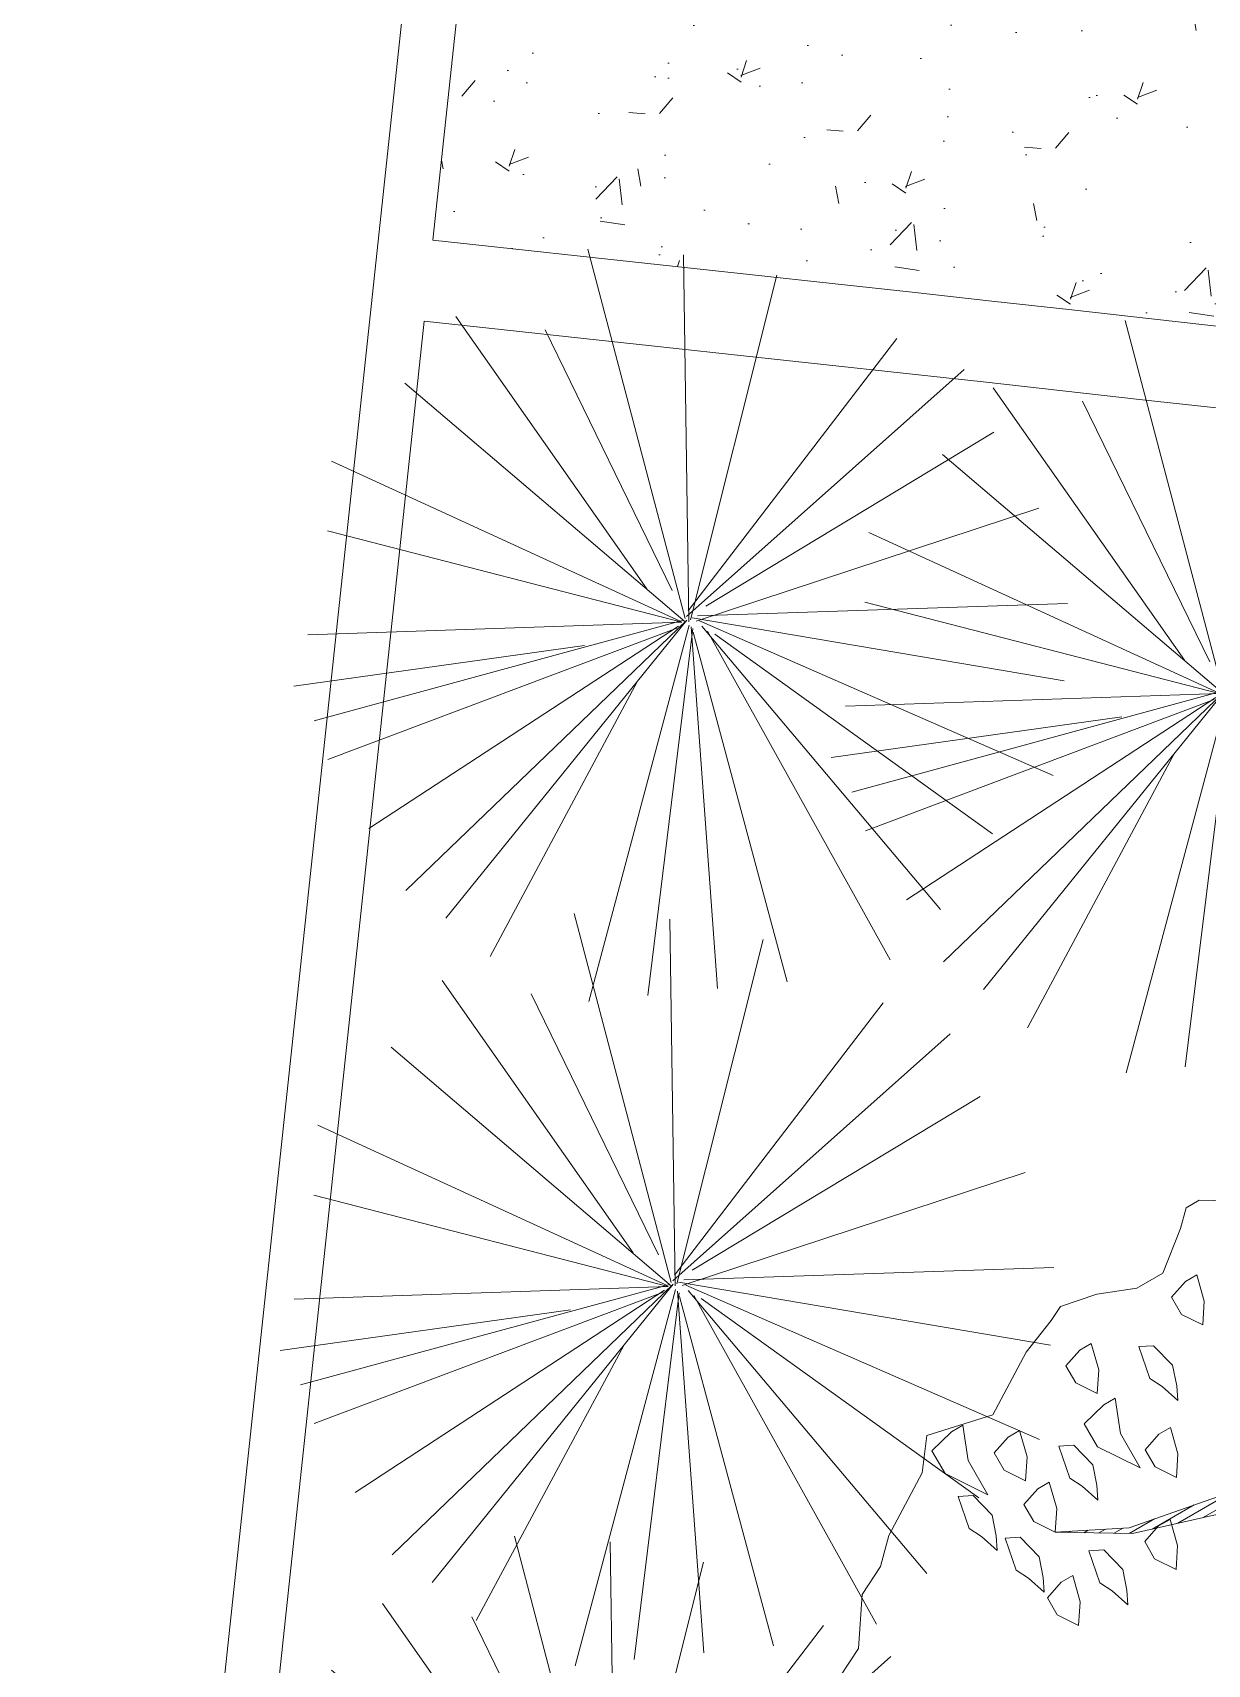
# Model space of a CAD drawing. Header units: metres. Extents: x 12093 to 20303, y 514 to 1412.
# Drawn here: x 19674.625 to 19676.788, y 705.857 to 708.863 of the extents above; entities that cross this region are included whole.
import ezdxf

# ---------------------------------------------------------------- set-up
doc = ezdxf.new("R2010")
doc.units = ezdxf.units.M
doc.layers.get('0').update_dxf_attribs({"lineweight": 13})
for name, color, linetype, lineweight in [('AMBI-GRASS', 104, 'Continuous', 20), ('ARBOLES', 52, 'Continuous', 13), ('grass', 64, 'Continuous', 13), ('Layer2', 43, 'Continuous', 20), ('MANZANAS-ORIGINALES', 147, 'Continuous', 9)]:
    doc.layers.add(name, color=color, linetype=linetype, lineweight=lineweight)

# ---------------------------------------------------------------- blocks, each defined once
blk = doc.blocks.new('ghgfghgh')
at = {"layer": 'ARBOLES', "lineweight": 20}
for p, q in [((20000.685, 664.638), (20000.8029, 664.6795)), ((20000.7415, 664.6432), (20000.804, 664.6793)), ((20000.771, 664.6498), (20000.8183, 664.6771)), ((20000.685, 664.6314), (20000.7143, 664.6483)), ((20000.8144, 664.6595), (20000.6888, 664.6314)), ((20000.7119, 664.6365), (20000.7605, 664.6646)), ((20000.5993, 664.6329), (20000.685, 664.638)), ((20000.6888, 664.6314), (20000.5993, 664.6329)), ((20000.6148, 664.6326), (20000.6171, 664.6339)), ((20000.6324, 664.6323), (20000.6373, 664.6351)), ((20000.6499, 664.632), (20000.6574, 664.6364)), ((20000.6675, 664.6317), (20000.6776, 664.6376))]:
    blk.add_line(p, q, dxfattribs=at)
at = {"layer": 'grass'}
for p, q in [((20000.7447, 664.9858), (20000.7511, 665.0097)), ((20000.7511, 665.0097), (20000.7662, 665.0184)), ((20000.7662, 665.0184), (20000.8171, 665.0175)), ((20000.7243, 664.9337), (20000.7447, 664.9858)), ((20000.6941, 664.9162), (20000.7243, 664.9337)), ((20000.7636, 664.9317), (20000.7503, 664.924)), ((20000.7723, 664.9012), (20000.7636, 664.9317)), ((20000.6475, 664.9095), (20000.6941, 664.9162)), ((20000.7503, 664.924), (20000.7342, 664.9058)), ((20000.5946, 664.8789), (20000.6053, 664.8952)), ((20000.6053, 664.8952), (20000.6475, 664.9095)), ((20000.7342, 664.9058), (20000.7458, 664.8859)), ((20000.7706, 664.8736), (20000.7723, 664.9012)), ((20000.5655, 664.842), (20000.5946, 664.8789)), ((20000.7458, 664.8859), (20000.7706, 664.8736)), ((20000.5268, 664.7692), (20000.5655, 664.842)), ((20000.6279, 664.8444), (20000.6117, 664.8262)), ((20000.6411, 664.8521), (20000.6279, 664.8444)), ((20000.6499, 664.8216), (20000.6411, 664.8521)), ((20000.6964, 664.8485), (20000.7135, 664.8495)), ((20000.7089, 664.8114), (20000.6964, 664.8485)), ((20000.7135, 664.8495), (20000.7355, 664.8268)), ((20000.6117, 664.8262), (20000.6233, 664.8063)), ((20000.6481, 664.794), (20000.6499, 664.8216)), ((20000.7355, 664.8268), (20000.7404, 664.803)), ((20000.6233, 664.8063), (20000.6481, 664.794)), ((20000.7233, 664.802), (20000.7089, 664.8114)), ((20000.7414, 664.7859), (20000.7233, 664.802)), ((20000.7404, 664.803), (20000.7414, 664.7859)), ((20000.6558, 664.7807), (20000.633, 664.7587)), ((20000.669, 664.7884), (20000.6558, 664.7807)), ((20000.6749, 664.7475), (20000.669, 664.7884)), ((20000.45, 664.745), (20000.5268, 664.7692)), ((20000.5268, 664.7692), (20000.5268, 664.7692)), ((20000.4448, 664.7017), (20000.45, 664.745)), ((20000.4788, 664.7495), (20000.456, 664.7275)), ((20000.4921, 664.7571), (20000.4788, 664.7495)), ((20000.498, 664.7162), (20000.4921, 664.7571)), ((20000.5445, 664.7431), (20000.5284, 664.7249)), ((20000.5578, 664.7508), (20000.5445, 664.7431)), ((20000.5665, 664.7203), (20000.5578, 664.7508)), ((20000.633, 664.7587), (20000.6483, 664.7321)), ((20000.698, 664.7076), (20000.6749, 664.7475)), ((20000.7197, 664.7467), (20000.7036, 664.7286)), ((20000.733, 664.7544), (20000.7197, 664.7467)), ((20000.7417, 664.724), (20000.733, 664.7544)), ((20000.456, 664.7275), (20000.4714, 664.7009)), ((20000.5284, 664.7249), (20000.5399, 664.705)), ((20000.6036, 664.7329), (20000.6207, 664.7339)), ((20000.6161, 664.6958), (20000.6036, 664.7329)), ((20000.6207, 664.7339), (20000.6427, 664.7111)), ((20000.6483, 664.7321), (20000.698, 664.7076)), ((20000.7036, 664.7286), (20000.7151, 664.7086)), ((20000.7399, 664.6963), (20000.7417, 664.724)), ((20000.521, 664.6763), (20000.498, 664.7162)), ((20000.5399, 664.705), (20000.5647, 664.6927)), ((20000.5647, 664.6927), (20000.5665, 664.7203)), ((20000.6427, 664.7111), (20000.6476, 664.6874)), ((20000.7151, 664.7086), (20000.7399, 664.6963)), ((20000.4061, 664.6289), (20000.4448, 664.7017)), ((20000.4714, 664.7009), (20000.521, 664.6763)), ((20000.5923, 664.6909), (20000.5791, 664.6832)), ((20000.6011, 664.6605), (20000.5923, 664.6909)), ((20000.6305, 664.6863), (20000.6161, 664.6958)), ((20000.6486, 664.6702), (20000.6305, 664.6863)), ((20000.6476, 664.6874), (20000.6486, 664.6702)), ((20000.4867, 664.6743), (20000.5039, 664.6753)), ((20000.4993, 664.6372), (20000.4867, 664.6743)), ((20000.5039, 664.6753), (20000.5259, 664.6525)), ((20000.5791, 664.6832), (20000.5629, 664.6651)), ((20000.5259, 664.6525), (20000.5307, 664.6287)), ((20000.5629, 664.6651), (20000.5745, 664.6451)), ((20000.5993, 664.6329), (20000.6011, 664.6605)), ((20000.7325, 664.6477), (20000.7192, 664.6401)), ((20000.7412, 664.6173), (20000.7325, 664.6477)), ((20000.3965, 664.5931), (20000.4061, 664.6289)), ((20000.5136, 664.6277), (20000.4993, 664.6372)), ((20000.5318, 664.6116), (20000.5136, 664.6277)), ((20000.5307, 664.6287), (20000.5318, 664.6116)), ((20000.5745, 664.6451), (20000.5993, 664.6329)), ((20000.7192, 664.6401), (20000.7031, 664.6219)), ((20000.5412, 664.6259), (20000.5584, 664.627)), ((20000.5538, 664.5889), (20000.5412, 664.6259)), ((20000.5584, 664.627), (20000.5804, 664.6042)), ((20000.6384, 664.6111), (20000.6556, 664.6122)), ((20000.651, 664.574), (20000.6384, 664.6111)), ((20000.6556, 664.6122), (20000.6776, 664.5894)), ((20000.7031, 664.6219), (20000.7146, 664.6019)), ((20000.7395, 664.5897), (20000.7412, 664.6173)), ((20000.375, 664.5605), (20000.3965, 664.5931)), ((20000.5804, 664.6042), (20000.5852, 664.5804)), ((20000.7146, 664.6019), (20000.7395, 664.5897)), ((20000.5681, 664.5794), (20000.5538, 664.5889)), ((20000.5863, 664.5633), (20000.5681, 664.5794)), ((20000.5852, 664.5804), (20000.5863, 664.5633)), ((20000.6062, 664.5748), (20000.5901, 664.5566)), ((20000.6195, 664.5825), (20000.6062, 664.5748)), ((20000.6282, 664.552), (20000.6195, 664.5825)), ((20000.6653, 664.5646), (20000.651, 664.574)), ((20000.6776, 664.5894), (20000.6824, 664.5656)), ((20000.3709, 664.4977), (20000.375, 664.5605)), ((20000.5901, 664.5566), (20000.6016, 664.5367)), ((20000.6264, 664.5244), (20000.6282, 664.552)), ((20000.6835, 664.5485), (20000.6653, 664.5646)), ((20000.6824, 664.5656), (20000.6835, 664.5485)), ((20000.6016, 664.5367), (20000.6264, 664.5244)), ((20000.3386, 664.4488), (20000.3709, 664.4977))]:
    blk.add_line(p, q, dxfattribs=at)
blk = doc.blocks.new('Arbust11')
for p, q in [((0.0378, 0.4871), (-0.0937, 0.9403)), ((0.0408, 0.4825), (0.0377, 0.9348)), ((0.0408, 0.5449), (0.1405, 0.941)), ((-0.1618, 0.888), (0.0377, 0.4856)), ((0.0439, 0.4856), (0.3088, 0.8724)), ((0.0595, 0.5199), (0.1997, 0.8474)), ((0.0377, 0.4856), (-0.274, 0.8225)), ((-0.0621, 0.5573), (-0.3332, 0.7944)), ((0.0439, 0.4794), (0.3805, 0.7788)), ((-0.3488, 0.7476), (0.0408, 0.4856)), ((0.0283, 0.4856), (-0.3738, 0.7039)), ((0.047, 0.4794), (0.4366, 0.6759)), ((0.0314, 0.4856), (-0.4049, 0.6104)), ((-0.433, 0.5262), (0.0439, 0.4825)), ((0.0533, 0.4887), (0.474, 0.5137)), ((0.0439, 0.4825), (-0.4267, 0.4669)), ((0.047, 0.4856), (0.499, 0.4263)), ((-0.0527, 0.4794), (-0.4267, 0.3952)), ((0.0408, 0.4762), (-0.3893, 0.2673)), ((0.0408, 0.47), (-0.3364, 0.2174)), ((0.0408, 0.4731), (-0.274, 0.1581)), ((0.0377, 0.4669), (-0.2117, 0.0988)), ((0.0501, 0.4638), (-0.0215, 0.0146)), ((0.0501, 0.4794), (0.2901, 0.0832)), ((0.0501, 0.4731), (0.4304, 0.2454)), ((0.0533, 0.47), (0.1935, 0.0177)), ((0.0564, 0.4762), (0.3649, 0.1425)), ((0.072, 0.4762), (0.4647, 0.3484)), ((0.0501, 0.4544), (-0.1088, 0.0209)), ((0.0533, 0.4451), (0.0907, 0.0271))]:
    blk.add_line(p, q)

msp = doc.modelspace()

# ---------------------------------------------------------------- hatches: boundary and pattern name
at = {"layer": 'grass'}
h = msp.add_hatch(dxfattribs=at)
h.set_pattern_fill('AR-CONC', color=256, scale=0.002, style=0)
h.set_pattern_definition([(50, (0, 0), (0.364369338, -0.031878171), [0.0381, -0.4191]), (355, (0, 0), (-0.070485652, 0.382113286), [0.03048, -0.33528]), (100.451, (0.03036, -0.00266), (0.2938850033, 0.3502333756), [0.03238, -0.35618]), (46.1842, (0, 0.1016), (0.542158082, -0.084084656), [0.05715, -0.62865]), (96.6356, (0.0452, 0.0946), (0.474808469, 0.494851112), [0.04857, -0.53427]), (351.184, (0, 0.1016), (0.474809212, 0.494850236), [0.04572, -0.50292]), (21, (0.0508, 0.0762), (0.3032297597, -0.204531037), [0.0381, -0.4191]), (326, (0.0508, 0.0762), (0.123604057, 0.368375932), [0.03048, -0.33528]), (71.4514, (0.07607, 0.05916), (0.4268329815, 0.1638457154), [0.03238, -0.35618]), (37.5, (0, 0), (0.0061772065, 0.16911007775), [0, -0.331216, 0, -0.34036, 0, -0.33655]), (7.5, (0, 0), (0.133639325, 0.2003611496), [0, -0.194056, 0, -0.323596, 0, -0.12827]), (327.5, (-0.11328, 0), (0.2711811903, -0.011457488), [0, -0.127, 0, -0.39624, 0, -0.52578]), (317.5, (-0.16408, 0), (0.2962583628, 0.050852982), [0, -0.1651, 0, -0.263144, 0, -0.37338])])
h.paths.add_polyline_path([(19679.0064, 711.6029, 0.002676), (19675.7345, 711.9712), (19675.3617, 708.481, -0.002342), (19678.1945, 708.164)])

# ---------------------------------------------------------------- linework, layer by layer
at = {"layer": 'Layer2'}
for p, q in [((19675.6457, 712.0812), (19674.6249, 702.5256)), ((19675.7345, 711.9712), (19675.3617, 708.481)), ((19675.3457, 708.3319), (19674.7243, 702.5149))]:
    msp.add_line(p, q, dxfattribs=at)
at = {"layer": 'MANZANAS-ORIGINALES'}
for centre, radius, start, end in [((19642.9403, 405.9341), 304.279, 76.754672, 83.883439), ((19642.9585, 406.0744), 303.9876, 76.751542, 83.884028)]:
    msp.add_arc(centre, radius, start, end, dxfattribs=at)

# ---------------------------------------------------------------- block references
at = {"layer": 'AMBI-GRASS', "ltscale": 0.05, "xscale": 1.499999999998325, "yscale": 1.499999999998325, "zscale": 1.499999999998325, "rotation": 49.16166176348414}
for p in [(19676.334, 707.2581), (19677.3237, 707.1267), (19676.3088, 706.0345), (19676.199, 704.8872)]:
    msp.add_blockref('Arbust11', p, dxfattribs=at)
at = {"layer": 'Defpoints', "lineweight": 20, "xscale": 1.586003757394792, "yscale": 1.586003757394792, "zscale": 1.586003757394792}
msp.add_blockref('ghgfghgh', (-12044.5179, -348.0094), dxfattribs=at)

doc.saveas('drawing.dxf')
